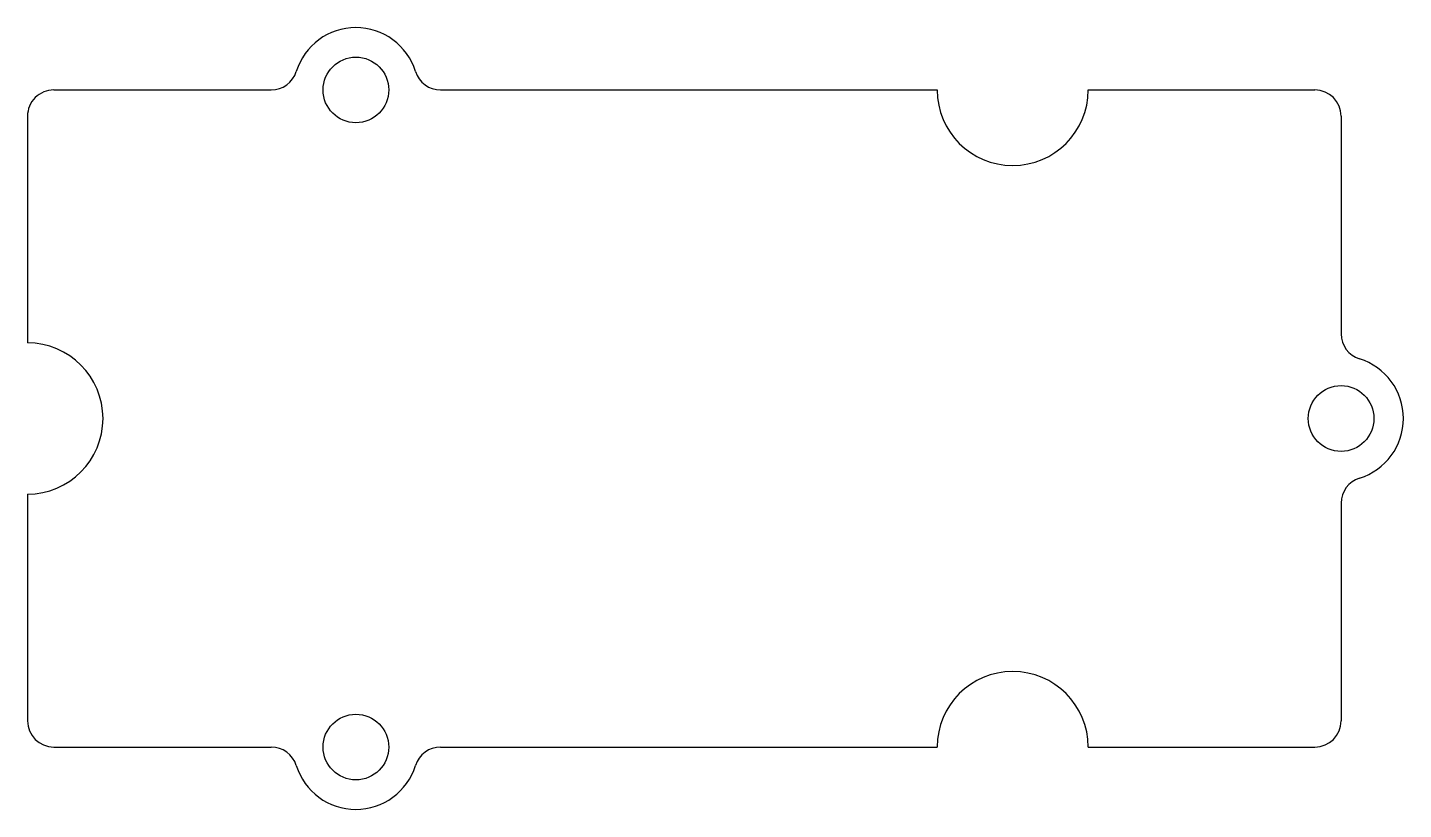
# Model space of a CAD drawing. Extents: x 0 to 41.9, y -1.9 to 21.9.
import ezdxf

# ---------------------------------------------------------------- set-up
doc = ezdxf.new("R2010")
doc.units = 0
doc.layers.add('Extrude', color=7, linetype='CONTINUOUS')

msp = doc.modelspace()

# ---------------------------------------------------------------- linework, layer by layer
at = {"layer": 'Extrude'}
for p, q in [((8.18532, 20.563), (8.18532, 20.563, 0.1)), ((8.18532, 20.563), (8.18532, 20.563, 0.1)), ((11.8147, 20.563), (11.8147, 20.563, 0.1)), ((11.8147, 20.563), (11.8147, 20.563, 0.1)), ((0.8, 20), (0.8, 20, 0.1)), ((0.8, 20), (0.8, 20, 0.1)), ((0.8, 20), (7.42124, 20)), ((0.8, 20, 0.1), (7.42124, 20, 0.1)), ((0.8, 20), (7.42124, 20)), ((0.8, 20, 0.1), (7.42124, 20, 0.1)), ((7.42124, 20), (7.42124, 20, 0.1)), ((7.42124, 20), (7.42124, 20, 0.1)), ((11, 20), (11, 20, 0.1)), ((11, 20), (11, 20, 0.1)), ((12.5788, 20), (12.5788, 20, 0.1)), ((12.5788, 20), (12.5788, 20, 0.1)), ((12.5788, 20), (27.7, 20)), ((12.5788, 20, 0.1), (27.7, 20, 0.1)), ((12.5788, 20), (27.7, 20)), ((12.5788, 20, 0.1), (27.7, 20, 0.1)), ((27.7, 20), (27.7, 20, 0.1)), ((27.7, 20), (27.7, 20, 0.1)), ((32.3, 20), (32.3, 20, 0.1)), ((32.3, 20), (32.3, 20, 0.1)), ((32.3, 20), (39.2, 20)), ((32.3, 20, 0.1), (39.2, 20, 0.1)), ((32.3, 20), (39.2, 20)), ((32.3, 20, 0.1), (39.2, 20, 0.1)), ((39.2, 20), (39.2, 20, 0.1)), ((39.2, 20), (39.2, 20, 0.1)), ((0, 19.2), (0, 19.2, 0.1)), ((0, 19.2), (0, 19.2, 0.1)), ((0, 19.2), (0, 12.3)), ((0, 19.2, 0.1), (0, 12.3, 0.1)), ((0, 19.2), (0, 12.3)), ((0, 19.2, 0.1), (0, 12.3, 0.1)), ((40, 19.2), (40, 19.2, 0.1)), ((40, 19.2), (40, 19.2, 0.1)), ((40, 19.2), (40, 12.5788)), ((40, 19.2, 0.1), (40, 12.5788, 0.1)), ((40, 19.2), (40, 12.5788)), ((40, 19.2, 0.1), (40, 12.5788, 0.1)), ((40, 12.5788), (40, 12.5788, 0.1)), ((40, 12.5788), (40, 12.5788, 0.1)), ((0, 12.3), (0, 12.3, 0.1)), ((0, 12.3), (0, 12.3, 0.1)), ((40.563, 11.8147), (40.563, 11.8147, 0.1)), ((40.563, 11.8147), (40.563, 11.8147, 0.1)), ((41, 10), (41, 10, 0.1)), ((41, 10), (41, 10, 0.1)), ((40.563, 8.18532), (40.563, 8.18532, 0.1)), ((40.563, 8.18532), (40.563, 8.18532, 0.1)), ((0, 7.7), (0, 7.7, 0.1)), ((0, 7.7), (0, 0.8)), ((0, 7.7, 0.1), (0, 0.8, 0.1)), ((0, 7.7), (0, 7.7, 0.1)), ((0, 7.7), (0, 0.8)), ((0, 7.7, 0.1), (0, 0.8, 0.1)), ((40, 7.42124), (40, 7.42124, 0.1)), ((40, 7.42124), (40, 7.42124, 0.1)), ((40, 7.42124), (40, 0.8)), ((40, 7.42124, 0.1), (40, 0.8, 0.1)), ((40, 7.42124), (40, 0.8)), ((40, 7.42124, 0.1), (40, 0.8, 0.1)), ((0, 0.8), (0, 0.8, 0.1)), ((0, 0.8), (0, 0.8, 0.1)), ((40, 0.8), (40, 0.8, 0.1)), ((40, 0.8), (40, 0.8, 0.1)), ((27.7, 0), (27.7, 0, 0.1)), ((27.7, 0), (27.7, 0, 0.1)), ((0.8, 0), (0.8, 0, 0.1)), ((0.8, 0), (7.42124, 0)), ((0.8, 0, 0.1), (7.42124, 0, 0.1)), ((0.8, 0), (0.8, 0, 0.1)), ((0.8, 0), (7.42124, 0)), ((0.8, 0, 0.1), (7.42124, 0, 0.1)), ((7.42124, 0), (7.42124, 0, 0.1)), ((7.42124, 0), (7.42124, 0, 0.1)), ((11, 0), (11, 0, 0.1)), ((11, 0), (11, 0, 0.1)), ((12.5788, 0), (12.5788, 0, 0.1)), ((12.5788, 0), (27.7, 0)), ((12.5788, 0, 0.1), (27.7, 0, 0.1)), ((12.5788, 0), (12.5788, 0, 0.1)), ((12.5788, 0), (27.7, 0)), ((12.5788, 0, 0.1), (27.7, 0, 0.1)), ((32.3, 0), (32.3, 0, 0.1)), ((32.3, 0), (39.2, 0)), ((32.3, 0, 0.1), (39.2, 0, 0.1)), ((32.3, 0), (32.3, 0, 0.1)), ((32.3, 0), (39.2, 0)), ((32.3, 0, 0.1), (39.2, 0, 0.1)), ((39.2, 0), (39.2, 0, 0.1)), ((39.2, 0), (39.2, 0, 0.1)), ((8.18532, -0.56296), (8.18532, -0.56296, 0.1)), ((8.18532, -0.56296), (8.18532, -0.56296, 0.1)), ((11.8147, -0.56296), (11.8147, -0.56296, 0.1)), ((11.8147, -0.56296), (11.8147, -0.56296, 0.1))]:
    msp.add_line(p, q, dxfattribs=at)
for centre in [(10, 20), (10, 20), (10, 20), (10, 20), (40, 10), (40, 10), (40, 10), (40, 10), (10, 0), (10, 0), (10, 0), (10, 0)]:
    msp.add_circle(centre, 1, dxfattribs=at)
for centre, radius, start, end in [((10, 20), 1.9, 17.2353, 162.765), ((10, 20, 0.1), 1.9, 17.2353, 162.765), ((10, 20), 1.9, 17.2353, 162.765), ((10, 20, 0.1), 1.9, 17.2353, 162.765), ((7.42124, 20.8), 0.8, -90, -17.2353), ((7.42124, 20.8, 0.1), 0.8, -90, -17.2353), ((7.42124, 20.8), 0.8, -90, -17.2353), ((7.42124, 20.8, 0.1), 0.8, -90, -17.2353), ((12.5788, 20.8), 0.8, -162.765, -90), ((12.5788, 20.8, 0.1), 0.8, -162.765, -90), ((12.5788, 20.8), 0.8, -162.765, -90), ((12.5788, 20.8, 0.1), 0.8, -162.765, -90), ((0.8, 19.2), 0.8, 90, -179.999), ((0.8, 19.2, 0.1), 0.8, 90, -179.999), ((0.8, 19.2), 0.8, 90, -179.999), ((0.8, 19.2, 0.1), 0.8, 90, -179.999), ((30, 20), 2.3, 180, 0), ((30, 20, 0.1), 2.3, 180, 0), ((30, 20), 2.3, 180, 0), ((30, 20, 0.1), 2.3, 180, 0), ((39.2, 19.2), 0.8, 0, 90), ((39.2, 19.2, 0.1), 0.8, 0, 90), ((39.2, 19.2), 0.8, 0, 90), ((39.2, 19.2, 0.1), 0.8, 0, 90), ((40.8, 12.5788), 0.8, 180, -107.235), ((40.8, 12.5788, 0.1), 0.8, 180, -107.235), ((40.8, 12.5788), 0.8, 180, -107.235), ((40.8, 12.5788, 0.1), 0.8, 180, -107.235), ((0, 10), 2.3, -90, 90), ((0, 10, 0.1), 2.3, -90, 90), ((0, 10), 2.3, -90, 90), ((0, 10, 0.1), 2.3, -90, 90), ((40, 10), 1.9, -72.7647, 72.7647), ((40, 10, 0.1), 1.9, -72.7647, 72.7647), ((40, 10), 1.9, -72.7647, 72.7647), ((40, 10, 0.1), 1.9, -72.7647, 72.7647), ((40.8, 7.42124), 0.8, 107.235, 180), ((40.8, 7.42124, 0.1), 0.8, 107.235, 180), ((40.8, 7.42124), 0.8, 107.235, 180), ((40.8, 7.42124, 0.1), 0.8, 107.235, 180), ((30, 0), 2.3, 0, 180), ((30, 0, 0.1), 2.3, 0, 180), ((30, 0), 2.3, 0, 180), ((30, 0, 0.1), 2.3, 0, 180), ((0.8, 0.8), 0.8, 180, -90), ((0.8, 0.8, 0.1), 0.8, 180, -90), ((0.8, 0.8), 0.8, 180, -90), ((0.8, 0.8, 0.1), 0.8, 180, -90), ((39.2, 0.8), 0.8, -90, 0), ((39.2, 0.8, 0.1), 0.8, -90, 0), ((39.2, 0.8), 0.8, -90, 0), ((39.2, 0.8, 0.1), 0.8, -90, 0), ((7.42124, -0.8), 0.8, 17.2353, 90), ((7.42124, -0.8, 0.1), 0.8, 17.2353, 90), ((7.42124, -0.8), 0.8, 17.2353, 90), ((7.42124, -0.8, 0.1), 0.8, 17.2353, 90), ((12.5788, -0.8), 0.8, 90, 162.765), ((12.5788, -0.8, 0.1), 0.8, 90, 162.765), ((12.5788, -0.8), 0.8, 90, 162.765), ((12.5788, -0.8, 0.1), 0.8, 90, 162.765), ((10, 0), 1.9, -162.765, -17.2353), ((10, 0, 0.1), 1.9, -162.765, -17.2353), ((10, 0), 1.9, -162.765, -17.2353), ((10, 0, 0.1), 1.9, -162.765, -17.2353)]:
    msp.add_arc(centre, radius, start, end, dxfattribs=at)

doc.saveas('drawing.dxf')
